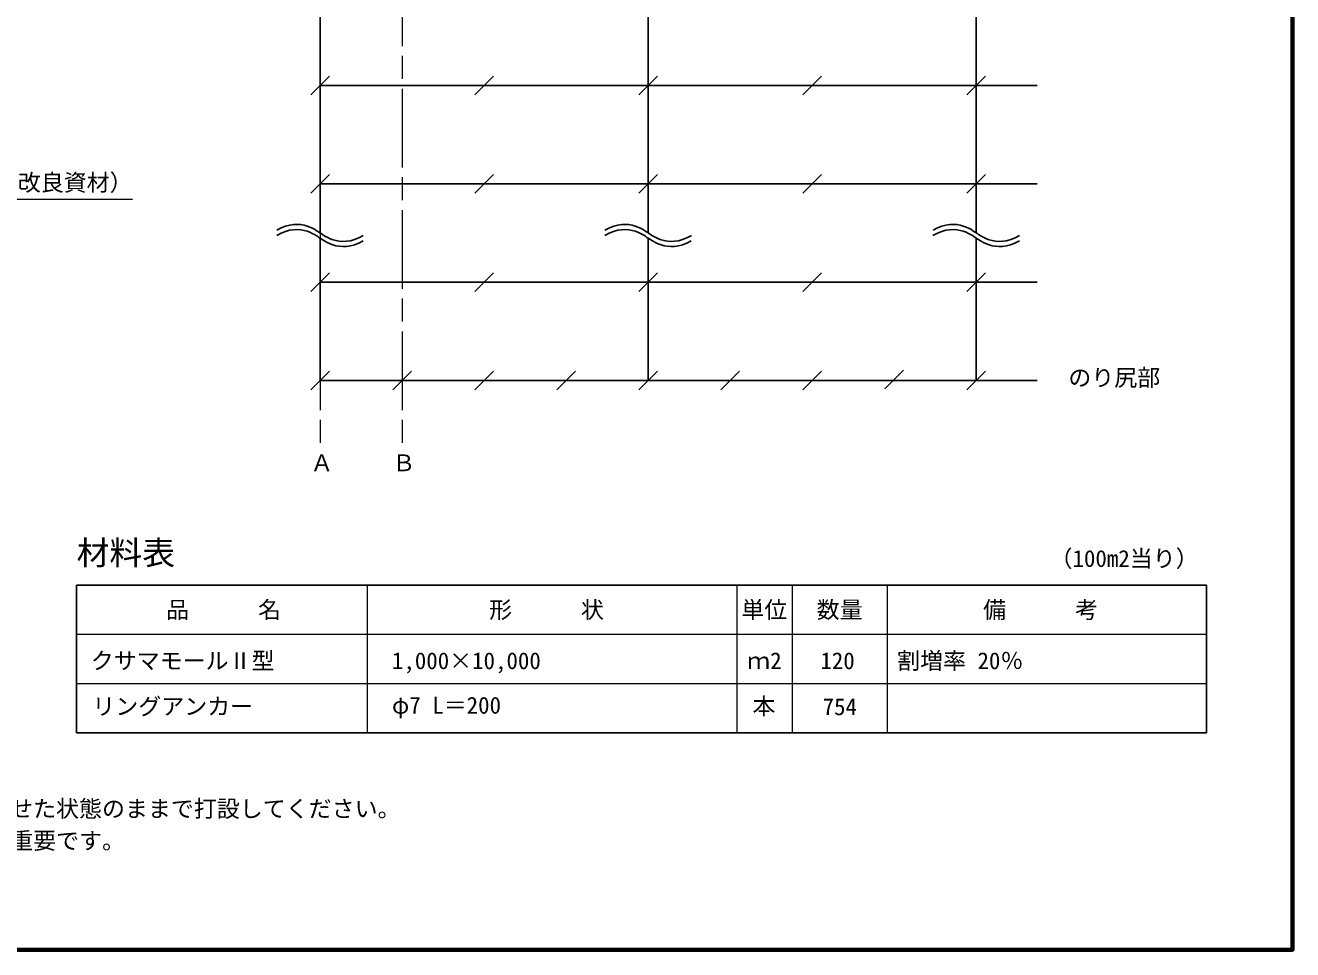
# Model space of a CAD drawing. Units: millimetres, scale not verified. Extents: x 200 to 8200, y 200 to 5838.
# Drawn here: x 4337 to 8200, y 200 to 3019 of the extents above; entities that cross this region are included whole.
import ezdxf
from ezdxf.enums import TextEntityAlignment as Align

# ---------------------------------------------------------------- set-up
doc = ezdxf.new("R2010")
doc.units = ezdxf.units.MM
doc.header["$LTSCALE"] = 20
doc.linetypes.add('CHAIN', pattern=[18.5, 12, -1.5, 3.5, -1.5])
for name, color, linetype, lineweight in [('C-BMK', 3, 'CHAIN', 13), ('C-MTR-FRAM', 5, 'Continuous', 25), ('C-MTR-LINE', 5, 'Continuous', 13), ('C-STR', 7, 'Continuous', 25), ('C-STR-HTXT', 1, 'Continuous', 13), ('C-STR-TXT', 7, 'Continuous', 25)]:
    doc.layers.add(name, color=color, linetype=linetype, lineweight=lineweight)
for name, color, linetype in [('C-BMK-TXT', 3, 'Continuous'), ('C-MTR', 5, 'Continuous'), ('C-MTR-TXT', 5, 'Continuous')]:
    doc.layers.add(name, color=color, linetype=linetype)
doc.styles.add('ＭＳ ゴシック', font='')
doc.styles.get('ＭＳ ゴシック').set_extended_font_data('MS Gothic')

msp = doc.modelspace()

# ---------------------------------------------------------------- linework, layer by layer
at = {"layer": 'C-BMK'}
for p, q in [((5235.63, 4305.76), (5235.63, 1743.25)), ((5485.63, 4305.76), (5485.63, 1737.25))]:
    msp.add_line(p, q, dxfattribs=at)
at = {"layer": 'C-MTR-FRAM'}
for p, q in [((4493.51, 1311.86), (7937.09, 1311.86)), ((4493.51, 1311.86), (4493.51, 861.04)), ((7937.09, 1311.86), (7937.09, 861.04)), ((4493.51, 861.04), (7937.09, 861.04))]:
    msp.add_line(p, q, dxfattribs=at)
at = {"layer": 'C-MTR-LINE'}
for p, q in [((5379.19, 1311.86), (5379.19, 861.04)), ((6506.29, 1311.86), (6506.29, 861.04)), ((6674.49, 1311.86), (6674.49, 861.04)), ((6964.49, 1311.86), (6964.49, 861.04)), ((4493.51, 1161.86), (7937.09, 1161.86)), ((4493.51, 1011.45), (7937.09, 1011.45))]:
    msp.add_line(p, q, dxfattribs=at)
at = {"layer": 'C-STR'}
for p, q in [((5235.63, 2386.06), (5235.63, 4035.76)), ((6235.63, 2386.06), (6235.63, 4035.76)), ((7235.63, 2386.06), (7235.63, 4035.76)), ((5207.34, 2807.47), (5263.91, 2864.04)), ((5707.34, 2807.47), (5763.91, 2864.04)), ((6207.34, 2807.47), (6263.91, 2864.04)), ((6707.34, 2807.47), (6763.91, 2864.04)), ((7207.34, 2807.47), (7263.91, 2864.04)), ((5207.34, 2507.47), (5263.91, 2564.04)), ((5707.34, 2507.47), (5763.91, 2564.04)), ((6207.34, 2507.47), (6263.91, 2564.04)), ((6707.34, 2507.47), (6763.91, 2564.04)), ((7207.34, 2507.47), (7263.91, 2564.04)), ((5235.63, 1935.76), (5235.63, 2370.08)), ((6235.63, 1935.76), (6235.63, 2370.08)), ((7235.63, 1935.76), (7235.63, 2370.08)), ((5207.34, 2207.47), (5263.91, 2264.04)), ((5707.34, 2207.47), (5763.91, 2264.04)), ((6207.34, 2207.47), (6263.91, 2264.04)), ((6707.34, 2207.47), (6763.91, 2264.04)), ((7207.34, 2207.47), (7263.91, 2264.04)), ((5207.34, 1907.47), (5263.91, 1964.04)), ((5457.34, 1907.47), (5513.91, 1964.04)), ((5707.34, 1907.47), (5763.91, 1964.04)), ((5957.34, 1907.47), (6013.91, 1964.04)), ((6207.34, 1907.47), (6263.91, 1964.04)), ((6457.34, 1907.47), (6513.91, 1964.04)), ((6707.34, 1907.47), (6763.91, 1964.04)), ((6956.97, 1910.51), (7013.54, 1967.08)), ((7207.34, 1907.47), (7263.91, 1964.04))]:
    msp.add_line(p, q, dxfattribs=at)
at = {"layer": 'C-STR', "color": 3}
for p, q in [((5235.63, 2835.76), (7421.31, 2835.76)), ((5235.63, 2535.76), (7421.31, 2535.76)), ((5235.63, 2235.76), (7421.31, 2235.76)), ((5235.63, 1935.76), (7421.31, 1935.76))]:
    msp.add_line(p, q, dxfattribs=at)
at = {"layer": 'C-STR', "color": 2, "lineweight": 70}
msp.add_lwpolyline([(200, 200), (8200, 200), (8200, 5740), (200, 5740)], close=True, dxfattribs=at)
at = {"layer": 'C-STR'}
for points in [[(5103.93, 2394.02), (5177.3, 2438.64), (5232.8, 2386.23), (5235.63, 2386.06)], [(6103.93, 2394.02), (6177.3, 2438.64), (6232.8, 2386.23), (6235.63, 2386.06)], [(7103.93, 2394.02), (7177.3, 2438.64), (7232.8, 2386.23), (7235.63, 2386.06)], [(5103.72, 2378.11), (5177.09, 2422.73), (5232.59, 2370.32), (5235.42, 2370.15)], [(6103.72, 2378.11), (6177.09, 2422.73), (6232.59, 2370.32), (6235.42, 2370.15)], [(7103.72, 2378.11), (7177.09, 2422.73), (7232.59, 2370.32), (7235.42, 2370.15)], [(5367.11, 2362.19), (5293.74, 2317.57), (5238.24, 2369.98), (5235.42, 2370.15)], [(5367.33, 2378.11), (5293.96, 2333.48), (5238.46, 2385.89), (5235.63, 2386.06)], [(6367.11, 2362.19), (6293.74, 2317.57), (6238.24, 2369.98), (6235.42, 2370.15)], [(6367.33, 2378.11), (6293.96, 2333.48), (6238.46, 2385.89), (6235.63, 2386.06)], [(7367.11, 2362.19), (7293.74, 2317.57), (7238.24, 2369.98), (7235.42, 2370.15)], [(7367.33, 2378.11), (7293.96, 2333.48), (7238.46, 2385.89), (7235.63, 2386.06)]]:
    msp.add_open_spline(points, degree=3, dxfattribs=at)
at = {"layer": 'C-STR-HTXT'}
msp.add_line((3544.2, 2488.64), (4664.2, 2488.64), dxfattribs=at)

# ---------------------------------------------------------------- texts
at = {"layer": 'C-BMK-TXT', "style": 'ＭＳ ゴシック'}
for s, p in [('Ａ', (5240.99, 1643.65)), ('Ｂ', (5490.99, 1643.65))]:
    msp.add_text(s, height=51.32, dxfattribs=at).set_placement(p, align=Align.BOTTOM_CENTER)
at = {"layer": 'C-MTR', "style": 'ＭＳ ゴシック'}
msp.add_text('材料表', height=73.31, dxfattribs=at).set_placement((4493.51, 1351.86), align=Align.BOTTOM_LEFT)
at = {"layer": 'C-MTR-TXT', "style": 'ＭＳ ゴシック'}
for s, p in [('（100m2当り）', (7458.99, 1351.86)), ('\u3000品\u3000\u3000\u3000名\u3000', (4696.64, 1195.63)), ('形\u3000\u3000\u3000状\u3000', (5750.83, 1195.63)), ('単位', (6519.68, 1195.63)), ('数量', (6749.45, 1195.63)), ('\u3000備\u3000\u3000\u3000考\u3000', (7186.65, 1195.63)), ('リングアンカー', (4541.55, 901.04)), ('φ7 L＝200', (5454.61, 904.38)), ('本', (6553.45, 901.55)), ('754', (6767.33, 899.82)), ('施工の注意点：鹿食害対策ネットは、中央の黒色ロープを植生マットの中央に合わせ製品幅（1m）に納まるよう、たるませた状態のままで打設してください。', (511.04, 588.94)), ('\u3000\u3000\u3000\u3000\u3000\u3000\u3000鹿食害対策ネットの中で植物が生育するため、施工時には鹿食害対策ネットを極力「たるませる」ことが重要です。', (511.04, 491.33))]:
    msp.add_text(s, height=51.32, dxfattribs=at).set_placement(p, align=Align.BOTTOM_LEFT)
for s, p in [('クサマモールⅡ型', (4536.74, 1081.17)), ('1,000×10,000', (5454.61, 1081.17)), ('ｍ2', (6537.48, 1081.17)), ('120', (6760.54, 1081.17)), ('割増率 20％', (6994.49, 1081.17))]:
    msp.add_text(s, height=51.32, dxfattribs=at).set_placement(p, align=Align.MIDDLE_LEFT)
at = {"layer": 'C-STR-HTXT', "color": 7, "style": 'ＭＳ ゴシック'}
msp.add_text('薄綿（種子・肥料・土壌改良資材）', height=51.32, dxfattribs=at).set_placement((3544.2, 2498.64), align=Align.BOTTOM_LEFT)
at = {"layer": 'C-STR-TXT', "style": 'ＭＳ ゴシック'}
msp.add_text('のり尻部', height=51.32, dxfattribs=at).set_placement((7516.27, 1903.66), align=Align.BOTTOM_LEFT)

doc.saveas('drawing.dxf')
